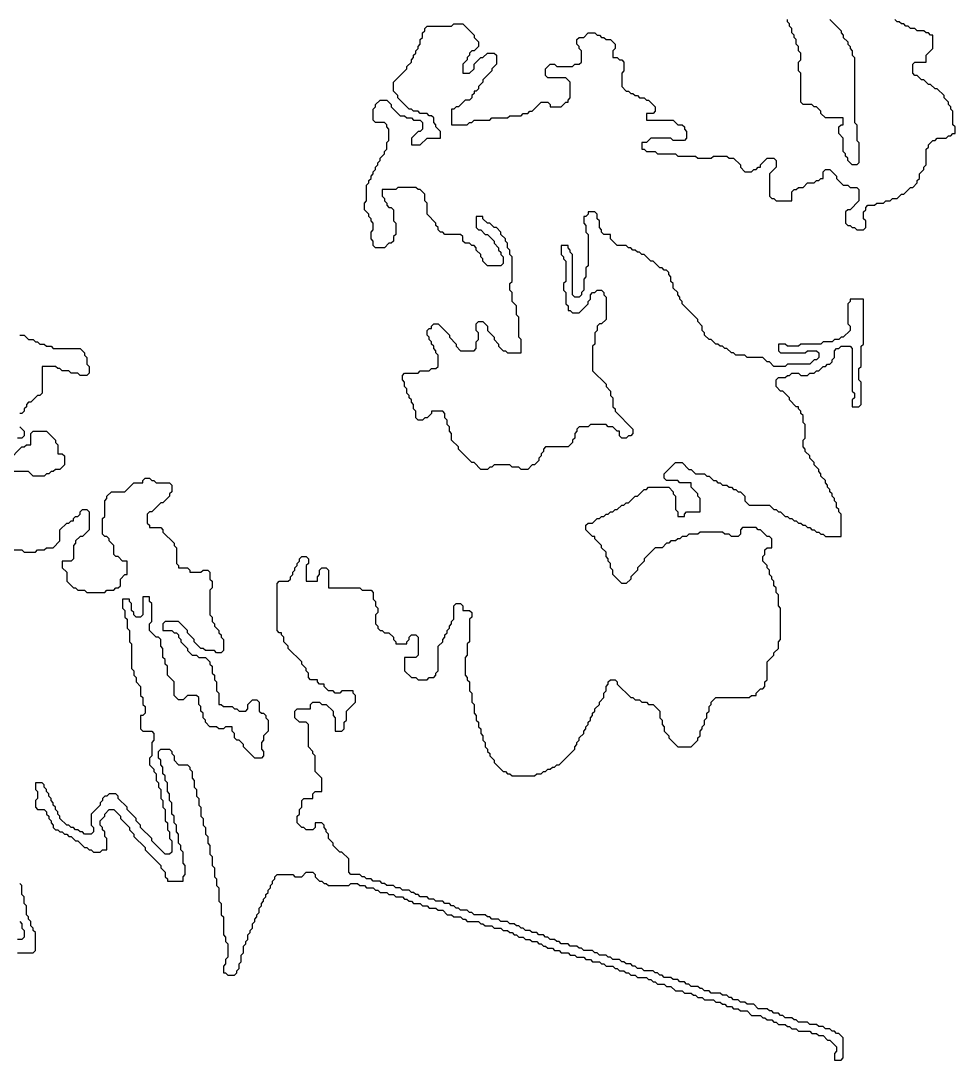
# Model space of a CAD drawing. Header units: metres. Extents: x 0 to 100, y 0 to 128.
# Drawn here: x 81.81 to 92.25, y 4.78 to 16.39 of the extents above; entities that cross this region are included whole.
import ezdxf

# ---------------------------------------------------------------- set-up
doc = ezdxf.new("R2010")
doc.units = ezdxf.units.M

msp = doc.modelspace()

# ---------------------------------------------------------------- linework, layer by layer
for points in [[(81.725, 10.475), (81.825, 10.475), (81.85, 10.45), (81.975, 10.45), (82, 10.475), (82.075, 10.475), (82.1, 10.5), (82.175, 10.5), (82.25, 10.575), (82.25, 10.7), (82.325, 10.775), (82.35, 10.775), (82.375, 10.8), (82.4, 10.8), (82.4, 10.825), (82.425, 10.85), (82.45, 10.85), (82.475, 10.875), (82.475, 10.9), (82.5, 10.925), (82.55, 10.925), (82.575, 10.9), (82.575, 10.7), (82.5, 10.625), (82.475, 10.625), (82.425, 10.575), (82.425, 10.55), (82.4, 10.525), (82.4, 10.375), (82.375, 10.35), (82.275, 10.35), (82.275, 10.275), (82.325, 10.225), (82.325, 10.125), (82.4, 10.05), (82.425, 10.05), (82.45, 10.025), (82.525, 10.025), (82.55, 10), (82.75, 10), (82.775, 10.025), (82.85, 10.025), (82.875, 10.05), (82.9, 10.05), (82.925, 10.075), (82.925, 10.15), (82.975, 10.2), (83, 10.2), (83, 10.35), (82.95, 10.35), (82.9, 10.4), (82.875, 10.4), (82.85, 10.425), (82.85, 10.525), (82.8, 10.575), (82.8, 10.6), (82.775, 10.625), (82.75, 10.625), (82.725, 10.65), (82.725, 10.825), (82.75, 10.85), (82.75, 11.025), (82.775, 11.05), (82.775, 11.075), (82.825, 11.125), (82.975, 11.125), (83.075, 11.225), (83.175, 11.225), (83.175, 11.25), (83.2, 11.275), (83.25, 11.275), (83.275, 11.25), (83.3, 11.25), (83.325, 11.225), (83.475, 11.225), (83.5, 11.2), (83.5, 11.125), (83.475, 11.1), (83.475, 11.075), (83.4, 11), (83.375, 11), (83.275, 10.9), (83.25, 10.9), (83.225, 10.875), (83.225, 10.775), (83.25, 10.75), (83.25, 10.725), (83.375, 10.725), (83.4, 10.7), (83.4, 10.675), (83.525, 10.55), (83.525, 10.525), (83.55, 10.5), (83.55, 10.325), (83.575, 10.3), (83.575, 10.275), (83.675, 10.275), (83.7, 10.25), (83.7, 10.225), (83.825, 10.225), (83.85, 10.25), (83.9, 10.25), (83.925, 10.225), (83.925, 10.15), (83.95, 10.125), (83.95, 10.05), (83.925, 10.025), (83.925, 9.75), (83.95, 9.725), (83.95, 9.675), (83.975, 9.65), (83.975, 9.625), (84.025, 9.575), (84.025, 9.55), (84.05, 9.525), (84.05, 9.5), (84.075, 9.475), (84.075, 9.35), (84.05, 9.325), (84, 9.325), (83.975, 9.35), (83.875, 9.35), (83.85, 9.375), (83.825, 9.375), (83.75, 9.45), (83.75, 9.475), (83.675, 9.55), (83.675, 9.575), (83.575, 9.675), (83.425, 9.675), (83.4, 9.65), (83.4, 9.575), (83.5, 9.575), (83.525, 9.55), (83.55, 9.55), (83.575, 9.525), (83.575, 9.5), (83.6, 9.475), (83.6, 9.45), (83.675, 9.375), (83.675, 9.35), (83.725, 9.3), (83.775, 9.3), (83.8, 9.275), (83.875, 9.275), (83.925, 9.225), (83.925, 9.2), (83.95, 9.175), (83.95, 9.1), (83.975, 9.075), (83.975, 9.025), (84, 9), (84, 8.9), (84.025, 8.875), (84.025, 8.75), (84.05, 8.75), (84.075, 8.725), (84.175, 8.725), (84.2, 8.7), (84.225, 8.7), (84.25, 8.675), (84.325, 8.675), (84.35, 8.7), (84.35, 8.75), (84.4, 8.8), (84.45, 8.8), (84.475, 8.775), (84.475, 8.675), (84.5, 8.65), (84.525, 8.65), (84.55, 8.625), (84.55, 8.6), (84.575, 8.575), (84.575, 8.45), (84.525, 8.4), (84.525, 8.35), (84.5, 8.325), (84.5, 8.25), (84.525, 8.225), (84.525, 8.175), (84.5, 8.15), (84.425, 8.15), (84.3, 8.275), (84.3, 8.3), (84.25, 8.35), (84.225, 8.35), (84.2, 8.375), (84.2, 8.425), (84.175, 8.45), (84.175, 8.5), (84.1, 8.5), (84.075, 8.475), (84.025, 8.475), (84, 8.5), (83.925, 8.5), (83.875, 8.55), (83.875, 8.575), (83.85, 8.6), (83.85, 8.65), (83.825, 8.675), (83.825, 8.725), (83.8, 8.75), (83.8, 8.825), (83.775, 8.85), (83.675, 8.85), (83.625, 8.8), (83.575, 8.8), (83.525, 8.85), (83.525, 9), (83.45, 9.075), (83.45, 9.175), (83.425, 9.2), (83.425, 9.25), (83.4, 9.275), (83.4, 9.375), (83.375, 9.4), (83.375, 9.475), (83.35, 9.5), (83.325, 9.5), (83.25, 9.575), (83.25, 9.65), (83.275, 9.675), (83.275, 9.875), (83.25, 9.9), (83.25, 9.95), (83.175, 9.95), (83.175, 9.75), (83.15, 9.725), (83.1, 9.725), (83.075, 9.75), (83.075, 9.775), (83.05, 9.8), (83.05, 9.875), (83.025, 9.9), (83.025, 9.925), (82.95, 9.925), (82.95, 9.825), (82.975, 9.8), (82.975, 9.725), (83, 9.7), (83, 9.6), (83.025, 9.575), (83.025, 9.45), (83.05, 9.425), (83.05, 9.15), (83.075, 9.125), (83.075, 9.075), (83.1, 9.05), (83.1, 9), (83.15, 8.95), (83.15, 8.85), (83.175, 8.825), (83.175, 8.75), (83.2, 8.725), (83.2, 8.65), (83.175, 8.625), (83.15, 8.625), (83.15, 8.475), (83.175, 8.45), (83.275, 8.45), (83.3, 8.425), (83.3, 8.35), (83.275, 8.325), (83.275, 8.175), (83.25, 8.15), (83.25, 8.075), (83.3, 8.025), (83.3, 8), (83.325, 7.975), (83.325, 7.9), (83.35, 7.875), (83.35, 7.825), (83.375, 7.8), (83.375, 7.7), (83.4, 7.675), (83.4, 7.6), (83.425, 7.575), (83.425, 7.45), (83.45, 7.425), (83.45, 7.35), (83.475, 7.325), (83.475, 7.25), (83.5, 7.225), (83.5, 7.1), (83.475, 7.075), (83.425, 7.075), (83.275, 7.225), (83.275, 7.25), (83.15, 7.375), (83.15, 7.4), (83.1, 7.45), (83.1, 7.475), (83, 7.575), (83, 7.6), (82.9, 7.7), (82.9, 7.725), (82.875, 7.75), (82.8, 7.75), (82.775, 7.725), (82.75, 7.725), (82.725, 7.7), (82.725, 7.675), (82.7, 7.65), (82.7, 7.625), (82.6, 7.525), (82.6, 7.4), (82.625, 7.375), (82.625, 7.325), (82.6, 7.3), (82.525, 7.3), (82.5, 7.325), (82.475, 7.325), (82.45, 7.35), (82.425, 7.35), (82.4, 7.375), (82.375, 7.375), (82.35, 7.4), (82.325, 7.4), (82.25, 7.475), (82.25, 7.5), (82.225, 7.525), (82.225, 7.55), (82.2, 7.575), (82.2, 7.6), (82.175, 7.625), (82.175, 7.65), (82.15, 7.675), (82.15, 7.7), (82.125, 7.725), (82.125, 7.75), (82.1, 7.775), (82.1, 7.8), (82.075, 7.825), (82.075, 7.85), (82.05, 7.875), (81.975, 7.875), (81.975, 7.8), (82, 7.775), (82, 7.7), (81.975, 7.675), (81.975, 7.6), (82, 7.575), (82.075, 7.575), (82.1, 7.55), (82.1, 7.525), (82.125, 7.5), (82.125, 7.475), (82.15, 7.45), (82.15, 7.425), (82.175, 7.4), (82.175, 7.375), (82.2, 7.35), (82.225, 7.35), (82.25, 7.325), (82.275, 7.325), (82.3, 7.3), (82.325, 7.3), (82.35, 7.275), (82.375, 7.275), (82.425, 7.225), (82.45, 7.225), (82.525, 7.15), (82.55, 7.15), (82.575, 7.125), (82.6, 7.125), (82.625, 7.1), (82.7, 7.1), (82.725, 7.125), (82.775, 7.125), (82.775, 7.25), (82.75, 7.275), (82.75, 7.325), (82.725, 7.35), (82.725, 7.375), (82.7, 7.4), (82.7, 7.45), (82.75, 7.5), (82.75, 7.525), (82.8, 7.575), (82.85, 7.575), (82.925, 7.5), (82.925, 7.475), (83.025, 7.375), (83.025, 7.35), (83.075, 7.3), (83.075, 7.275), (83.2, 7.15), (83.2, 7.125), (83.375, 6.95), (83.375, 6.925), (83.425, 6.875), (83.425, 6.825), (83.45, 6.8), (83.45, 6.775), (83.625, 6.775), (83.625, 6.825), (83.65, 6.85), (83.65, 6.95), (83.625, 6.975), (83.625, 7.1), (83.6, 7.125), (83.6, 7.175), (83.575, 7.2), (83.575, 7.3), (83.55, 7.325), (83.55, 7.4), (83.525, 7.425), (83.525, 7.5), (83.5, 7.525), (83.5, 7.65), (83.475, 7.675), (83.475, 7.75), (83.45, 7.775), (83.45, 7.875), (83.425, 7.9), (83.425, 7.95), (83.4, 7.975), (83.4, 8.05), (83.375, 8.075), (83.375, 8.125), (83.35, 8.15), (83.35, 8.225), (83.375, 8.25), (83.475, 8.25), (83.5, 8.225), (83.5, 8.2), (83.525, 8.175), (83.525, 8.125), (83.575, 8.075), (83.675, 8.075), (83.7, 8.05), (83.7, 8.025), (83.725, 8), (83.725, 7.925), (83.75, 7.9), (83.75, 7.825), (83.775, 7.8), (83.775, 7.725), (83.8, 7.7), (83.8, 7.625), (83.825, 7.6), (83.825, 7.5), (83.85, 7.475), (83.85, 7.4), (83.875, 7.375), (83.875, 7.3), (83.9, 7.275), (83.9, 7.2), (83.925, 7.175), (83.925, 7.075), (83.95, 7.05), (83.95, 6.95), (83.975, 6.925), (83.975, 6.825), (84, 6.8), (84, 6.725), (84.025, 6.7), (84.025, 6.55), (84.05, 6.525), (84.05, 6.4), (84.075, 6.375), (84.075, 6.175), (84.1, 6.15), (84.1, 6.1), (84.125, 6.075), (84.125, 5.925), (84.1, 5.9), (84.1, 5.85), (84.075, 5.825), (84.075, 5.75), (84.1, 5.75), (84.125, 5.725), (84.2, 5.725), (84.225, 5.75), (84.225, 5.775), (84.25, 5.8), (84.25, 5.85), (84.275, 5.875), (84.275, 5.95), (84.3, 5.975), (84.3, 6.05), (84.325, 6.075), (84.325, 6.1), (84.35, 6.125), (84.35, 6.175), (84.375, 6.2), (84.375, 6.225), (84.4, 6.25), (84.4, 6.3), (84.425, 6.325), (84.425, 6.35), (84.45, 6.375), (84.45, 6.4), (84.475, 6.425), (84.475, 6.475), (84.5, 6.5), (84.5, 6.525), (84.525, 6.55), (84.525, 6.575), (84.55, 6.6), (84.55, 6.625), (84.575, 6.65), (84.575, 6.675), (84.6, 6.7), (84.6, 6.725), (84.625, 6.75), (84.625, 6.775), (84.65, 6.8), (84.65, 6.825), (84.675, 6.85), (84.85, 6.85), (84.875, 6.825), (84.95, 6.825), (85, 6.875), (85.075, 6.875), (85.1, 6.85), (85.1, 6.825), (85.15, 6.775), (85.175, 6.775), (85.2, 6.75), (85.225, 6.75), (85.25, 6.725), (85.475, 6.725), (85.5, 6.75), (85.575, 6.75), (85.6, 6.725), (85.65, 6.725), (85.675, 6.7), (85.75, 6.7), (85.775, 6.675), (85.8, 6.675), (85.825, 6.65), (85.9, 6.65), (85.925, 6.625), (85.975, 6.625), (86, 6.6), (86.075, 6.6), (86.1, 6.575), (86.125, 6.575), (86.15, 6.55), (86.175, 6.55), (86.2, 6.525), (86.275, 6.525), (86.3, 6.5), (86.35, 6.5), (86.375, 6.475), (86.45, 6.475), (86.475, 6.45), (86.525, 6.45), (86.575, 6.4), (86.625, 6.4), (86.65, 6.375), (86.725, 6.375), (86.75, 6.35), (86.775, 6.35), (86.8, 6.325), (86.925, 6.325), (86.95, 6.3), (86.975, 6.3), (87, 6.275), (87.075, 6.275), (87.1, 6.25), (87.175, 6.25), (87.2, 6.225), (87.25, 6.225), (87.275, 6.2), (87.3, 6.2), (87.325, 6.175), (87.35, 6.175), (87.375, 6.15), (87.425, 6.15), (87.45, 6.125), (87.5, 6.125), (87.525, 6.1), (87.575, 6.1), (87.6, 6.075), (87.625, 6.075), (87.65, 6.05), (87.675, 6.05), (87.7, 6.025), (87.75, 6.025), (87.775, 6), (87.825, 6), (87.85, 5.975), (87.925, 5.975), (87.95, 5.95), (88, 5.95), (88.025, 5.925), (88.1, 5.925), (88.125, 5.9), (88.175, 5.9), (88.2, 5.875), (88.275, 5.875), (88.3, 5.85), (88.325, 5.85), (88.35, 5.825), (88.425, 5.825), (88.45, 5.8), (88.475, 5.8), (88.5, 5.775), (88.55, 5.775), (88.575, 5.75), (88.6, 5.75), (88.625, 5.725), (88.675, 5.725), (88.7, 5.7), (88.8, 5.7), (88.825, 5.675), (88.85, 5.675), (88.875, 5.65), (88.9, 5.65), (88.925, 5.625), (89, 5.625), (89.025, 5.6), (89.075, 5.6), (89.125, 5.55), (89.2, 5.55), (89.225, 5.525), (89.3, 5.525), (89.325, 5.5), (89.35, 5.5), (89.375, 5.475), (89.425, 5.475), (89.45, 5.45), (89.55, 5.45), (89.575, 5.425), (89.625, 5.425), (89.65, 5.4), (89.675, 5.4), (89.7, 5.375), (89.75, 5.375), (89.775, 5.35), (89.825, 5.35), (89.85, 5.325), (89.925, 5.325), (89.975, 5.275), (90.075, 5.275), (90.1, 5.25), (90.125, 5.25), (90.15, 5.225), (90.2, 5.225), (90.225, 5.2), (90.25, 5.2), (90.275, 5.175), (90.35, 5.175), (90.375, 5.15), (90.4, 5.15), (90.425, 5.125), (90.475, 5.125), (90.5, 5.1), (90.625, 5.1), (90.65, 5.075), (90.7, 5.075), (90.725, 5.05), (90.775, 5.05), (90.825, 5), (90.85, 5), (90.925, 4.925), (90.925, 4.875), (90.9, 4.85), (90.9, 4.775), (90.975, 4.775), (91, 4.8), (91, 5.025), (90.95, 5.075), (90.925, 5.075), (90.9, 5.1), (90.875, 5.1), (90.85, 5.125), (90.8, 5.125), (90.775, 5.15), (90.725, 5.15), (90.7, 5.175), (90.625, 5.175), (90.6, 5.2), (90.5, 5.2), (90.475, 5.225), (90.45, 5.225), (90.425, 5.25), (90.35, 5.25), (90.325, 5.275), (90.3, 5.275), (90.275, 5.3), (90.225, 5.3), (90.2, 5.325), (90.175, 5.325), (90.15, 5.35), (90.05, 5.35), (90, 5.4), (89.925, 5.4), (89.9, 5.425), (89.85, 5.425), (89.825, 5.45), (89.775, 5.45), (89.75, 5.475), (89.725, 5.475), (89.7, 5.5), (89.65, 5.5), (89.625, 5.525), (89.525, 5.525), (89.5, 5.55), (89.45, 5.55), (89.425, 5.575), (89.4, 5.575), (89.375, 5.6), (89.3, 5.6), (89.275, 5.625), (89.25, 5.625), (89.225, 5.65), (89.175, 5.65), (89.15, 5.675), (89.1, 5.675), (89.075, 5.7), (89, 5.7), (88.975, 5.725), (88.95, 5.725), (88.925, 5.75), (88.9, 5.75), (88.875, 5.775), (88.775, 5.775), (88.75, 5.8), (88.7, 5.8), (88.675, 5.825), (88.65, 5.825), (88.625, 5.85), (88.575, 5.85), (88.55, 5.875), (88.525, 5.875), (88.5, 5.9), (88.425, 5.9), (88.4, 5.925), (88.375, 5.925), (88.35, 5.95), (88.275, 5.95), (88.25, 5.975), (88.225, 5.975), (88.2, 6), (88.1, 6), (88.075, 6.025), (88.05, 6.025), (88.025, 6.05), (87.95, 6.05), (87.925, 6.075), (87.85, 6.075), (87.825, 6.1), (87.8, 6.1), (87.775, 6.125), (87.725, 6.125), (87.7, 6.15), (87.675, 6.15), (87.65, 6.175), (87.6, 6.175), (87.575, 6.2), (87.525, 6.2), (87.5, 6.225), (87.45, 6.225), (87.425, 6.25), (87.4, 6.25), (87.375, 6.275), (87.35, 6.275), (87.325, 6.3), (87.275, 6.3), (87.25, 6.325), (87.175, 6.325), (87.15, 6.35), (87.075, 6.35), (87.05, 6.375), (87.025, 6.375), (87, 6.4), (86.875, 6.4), (86.85, 6.425), (86.825, 6.425), (86.8, 6.45), (86.725, 6.45), (86.7, 6.475), (86.675, 6.475), (86.65, 6.5), (86.625, 6.5), (86.6, 6.525), (86.55, 6.525), (86.525, 6.55), (86.45, 6.55), (86.425, 6.575), (86.375, 6.575), (86.35, 6.6), (86.275, 6.6), (86.25, 6.625), (86.225, 6.625), (86.2, 6.65), (86.175, 6.65), (86.15, 6.675), (86.075, 6.675), (86.05, 6.7), (86, 6.7), (85.975, 6.725), (85.9, 6.725), (85.875, 6.75), (85.85, 6.75), (85.825, 6.775), (85.75, 6.775), (85.725, 6.8), (85.675, 6.8), (85.65, 6.825), (85.625, 6.825), (85.6, 6.85), (85.5, 6.85), (85.475, 6.875), (85.475, 7.025), (85.4, 7.1), (85.375, 7.1), (85.3, 7.175), (85.3, 7.2), (85.25, 7.25), (85.25, 7.3), (85.225, 7.325), (85.225, 7.35), (85.2, 7.375), (85.2, 7.4), (85.175, 7.425), (85.1, 7.425), (85.1, 7.375), (85.075, 7.35), (85, 7.35), (84.975, 7.375), (84.95, 7.375), (84.9, 7.425), (84.9, 7.5), (84.925, 7.525), (84.925, 7.575), (84.95, 7.6), (84.95, 7.675), (84.975, 7.7), (85.075, 7.7), (85.075, 7.75), (85.1, 7.775), (85.175, 7.775), (85.175, 7.925), (85.1, 8), (85.1, 8.175), (85.075, 8.2), (85.075, 8.225), (85.025, 8.275), (85.025, 8.525), (85, 8.55), (84.925, 8.55), (84.875, 8.6), (84.875, 8.675), (84.9, 8.7), (85.05, 8.7), (85.05, 8.75), (85.075, 8.775), (85.15, 8.775), (85.175, 8.75), (85.225, 8.75), (85.3, 8.675), (85.3, 8.625), (85.325, 8.6), (85.325, 8.45), (85.4, 8.45), (85.425, 8.475), (85.425, 8.55), (85.45, 8.575), (85.45, 8.675), (85.55, 8.775), (85.55, 8.85), (85.525, 8.875), (85.525, 8.9), (85.4, 8.9), (85.375, 8.875), (85.325, 8.875), (85.3, 8.9), (85.25, 8.9), (85.2, 8.95), (85.2, 8.975), (85.15, 8.975), (85.125, 9), (85.125, 9.025), (85.05, 9.025), (85.025, 9.05), (85.025, 9.1), (85, 9.125), (85, 9.15), (84.95, 9.2), (84.95, 9.225), (84.8, 9.375), (84.8, 9.4), (84.75, 9.45), (84.75, 9.5), (84.725, 9.525), (84.725, 9.55), (84.7, 9.55), (84.675, 9.575), (84.675, 10.1), (84.7, 10.125), (84.8, 10.125), (84.825, 10.15), (84.825, 10.175), (84.85, 10.2), (84.85, 10.225), (84.875, 10.25), (84.875, 10.275), (84.9, 10.3), (84.9, 10.325), (84.925, 10.35), (84.925, 10.375), (84.95, 10.4), (85, 10.4), (85.025, 10.375), (85.025, 10.325), (85, 10.3), (85, 10.125), (85.125, 10.125), (85.125, 10.175), (85.15, 10.2), (85.15, 10.25), (85.175, 10.275), (85.225, 10.275), (85.25, 10.25), (85.25, 10.05), (85.6, 10.05), (85.625, 10.025), (85.725, 10.025), (85.75, 10), (85.75, 9.925), (85.775, 9.9), (85.775, 9.85), (85.8, 9.825), (85.8, 9.775), (85.775, 9.75), (85.775, 9.65), (85.8, 9.625), (85.8, 9.6), (85.825, 9.575), (85.85, 9.575), (85.875, 9.55), (85.925, 9.55), (85.975, 9.5), (85.975, 9.475), (86, 9.45), (86, 9.425), (86.125, 9.425), (86.125, 9.45), (86.15, 9.475), (86.15, 9.5), (86.175, 9.525), (86.225, 9.525), (86.25, 9.5), (86.25, 9.3), (86.225, 9.275), (86.1, 9.275), (86.1, 9.125), (86.175, 9.05), (86.225, 9.05), (86.25, 9.025), (86.35, 9.025), (86.375, 9.05), (86.425, 9.05), (86.45, 9.075), (86.45, 9.1), (86.475, 9.125), (86.475, 9.4), (86.525, 9.45), (86.525, 9.475), (86.55, 9.5), (86.55, 9.525), (86.575, 9.55), (86.575, 9.575), (86.6, 9.6), (86.6, 9.625), (86.625, 9.65), (86.625, 9.675), (86.65, 9.7), (86.65, 9.85), (86.675, 9.875), (86.725, 9.875), (86.75, 9.85), (86.75, 9.8), (86.825, 9.8), (86.85, 9.775), (86.85, 9.725), (86.825, 9.7), (86.825, 9.45), (86.8, 9.425), (86.8, 9.3), (86.775, 9.275), (86.775, 9.075), (86.8, 9.05), (86.8, 9.025), (86.825, 9), (86.825, 8.9), (86.85, 8.875), (86.85, 8.775), (86.875, 8.75), (86.875, 8.65), (86.9, 8.625), (86.9, 8.575), (86.925, 8.55), (86.925, 8.5), (86.95, 8.475), (86.95, 8.425), (86.975, 8.4), (86.975, 8.35), (87, 8.325), (87, 8.275), (87.025, 8.25), (87.025, 8.225), (87.05, 8.2), (87.05, 8.175), (87.1, 8.125), (87.1, 8.1), (87.2, 8), (87.225, 8), (87.25, 7.975), (87.275, 7.975), (87.3, 7.95), (87.55, 7.95), (87.575, 7.975), (87.625, 7.975), (87.65, 8), (87.675, 8), (87.7, 8.025), (87.725, 8.025), (87.75, 8.05), (87.775, 8.05), (87.8, 8.075), (87.825, 8.075), (88, 8.25), (88, 8.275), (88.025, 8.3), (88.025, 8.325), (88.05, 8.35), (88.05, 8.375), (88.1, 8.425), (88.1, 8.45), (88.125, 8.475), (88.125, 8.5), (88.15, 8.525), (88.15, 8.55), (88.175, 8.575), (88.175, 8.6), (88.2, 8.625), (88.2, 8.65), (88.225, 8.675), (88.225, 8.7), (88.275, 8.75), (88.275, 8.775), (88.325, 8.825), (88.325, 8.875), (88.35, 8.9), (88.35, 8.95), (88.375, 8.975), (88.375, 9), (88.4, 9.025), (88.45, 9.025), (88.475, 9), (88.475, 8.975), (88.625, 8.825), (88.65, 8.825), (88.675, 8.8), (88.725, 8.8), (88.75, 8.775), (88.8, 8.775), (88.825, 8.75), (88.875, 8.75), (88.95, 8.675), (88.95, 8.6), (88.975, 8.575), (88.975, 8.525), (89, 8.5), (89, 8.45), (89.05, 8.4), (89.05, 8.375), (89.15, 8.275), (89.3, 8.275), (89.375, 8.35), (89.375, 8.375), (89.4, 8.4), (89.4, 8.45), (89.425, 8.475), (89.425, 8.5), (89.45, 8.525), (89.45, 8.575), (89.475, 8.6), (89.475, 8.65), (89.5, 8.675), (89.5, 8.725), (89.525, 8.75), (89.525, 8.775), (89.575, 8.825), (89.95, 8.825), (89.975, 8.85), (90.025, 8.85), (90.025, 8.875), (90.075, 8.925), (90.1, 8.925), (90.125, 8.95), (90.125, 9), (90.15, 9.025), (90.15, 9.225), (90.225, 9.3), (90.225, 9.325), (90.275, 9.375), (90.275, 9.45), (90.3, 9.475), (90.3, 9.825), (90.275, 9.85), (90.275, 9.975), (90.25, 10), (90.25, 10.05), (90.225, 10.075), (90.225, 10.125), (90.2, 10.15), (90.2, 10.175), (90.175, 10.2), (90.175, 10.25), (90.15, 10.275), (90.15, 10.3), (90.1, 10.35), (90.1, 10.4), (90.125, 10.425), (90.125, 10.475), (90.15, 10.5), (90.2, 10.5), (90.2, 10.6), (90.175, 10.625), (90.15, 10.625), (90.075, 10.7), (90.05, 10.7), (90.025, 10.725), (89.875, 10.725), (89.85, 10.7), (89.85, 10.65), (89.825, 10.625), (89.75, 10.625), (89.725, 10.65), (89.675, 10.65), (89.65, 10.675), (89.4, 10.675), (89.375, 10.65), (89.275, 10.65), (89.25, 10.625), (89.2, 10.625), (89.175, 10.6), (89.15, 10.6), (89.125, 10.575), (89.075, 10.575), (89.05, 10.55), (89.025, 10.55), (88.975, 10.5), (88.9, 10.5), (88.775, 10.375), (88.775, 10.35), (88.7, 10.275), (88.7, 10.25), (88.625, 10.175), (88.625, 10.15), (88.575, 10.1), (88.525, 10.1), (88.425, 10.2), (88.425, 10.25), (88.4, 10.275), (88.4, 10.325), (88.375, 10.35), (88.375, 10.375), (88.35, 10.4), (88.35, 10.45), (88.3, 10.5), (88.3, 10.525), (88.225, 10.6), (88.225, 10.625), (88.2, 10.625), (88.125, 10.7), (88.125, 10.75), (88.15, 10.775), (88.2, 10.775), (88.25, 10.825), (88.275, 10.825), (88.3, 10.85), (88.325, 10.85), (88.35, 10.875), (88.375, 10.875), (88.4, 10.9), (88.425, 10.9), (88.45, 10.925), (88.475, 10.925), (88.525, 10.975), (88.55, 10.975), (88.575, 11), (88.6, 11), (88.675, 11.075), (88.7, 11.075), (88.775, 11.15), (88.8, 11.15), (88.825, 11.175), (89.05, 11.175), (89.1, 11.125), (89.1, 11.1), (89.125, 11.075), (89.125, 10.925), (89.15, 10.9), (89.15, 10.85), (89.225, 10.85), (89.225, 10.875), (89.25, 10.9), (89.4, 10.9), (89.4, 11.05), (89.375, 11.075), (89.375, 11.1), (89.3, 11.175), (89.3, 11.225), (89.175, 11.225), (89.15, 11.25), (89.025, 11.25), (89, 11.275), (89, 11.325), (89.125, 11.45), (89.2, 11.45), (89.275, 11.375), (89.3, 11.375), (89.35, 11.325), (89.45, 11.325), (89.475, 11.3), (89.5, 11.3), (89.55, 11.25), (89.575, 11.25), (89.6, 11.225), (89.625, 11.225), (89.65, 11.2), (89.7, 11.2), (89.725, 11.175), (89.75, 11.175), (89.775, 11.15), (89.8, 11.15), (89.825, 11.125), (89.85, 11.125), (89.9, 11.075), (89.9, 11.025), (89.95, 10.975), (90.175, 10.975), (90.225, 10.925), (90.25, 10.925), (90.275, 10.9), (90.3, 10.9), (90.35, 10.85), (90.375, 10.85), (90.4, 10.825), (90.425, 10.825), (90.45, 10.8), (90.475, 10.8), (90.5, 10.775), (90.525, 10.775), (90.55, 10.75), (90.575, 10.75), (90.6, 10.725), (90.625, 10.725), (90.65, 10.7), (90.675, 10.7), (90.7, 10.675), (90.725, 10.675), (90.75, 10.65), (90.775, 10.65), (90.8, 10.625), (90.975, 10.625), (90.975, 10.875), (90.95, 10.9), (90.95, 10.925), (90.925, 10.95), (90.925, 11), (90.9, 11.025), (90.9, 11.05), (90.875, 11.075), (90.875, 11.1), (90.85, 11.125), (90.85, 11.15), (90.825, 11.175), (90.825, 11.2), (90.8, 11.225), (90.8, 11.25), (90.75, 11.3), (90.75, 11.325), (90.725, 11.35), (90.725, 11.375), (90.675, 11.425), (90.675, 11.45), (90.625, 11.5), (90.625, 11.525), (90.575, 11.575), (90.575, 11.6), (90.55, 11.625), (90.55, 11.7), (90.575, 11.725), (90.575, 11.875), (90.55, 11.9), (90.55, 11.975), (90.525, 12), (90.525, 12.025), (90.5, 12.05), (90.5, 12.075), (90.475, 12.075), (90.4, 12.15), (90.4, 12.175), (90.325, 12.25), (90.3, 12.25), (90.25, 12.3), (90.25, 12.375), (90.275, 12.4), (90.35, 12.4), (90.375, 12.425), (90.4, 12.425), (90.425, 12.45), (90.5, 12.45), (90.525, 12.425), (90.6, 12.425), (90.625, 12.45), (90.675, 12.45), (90.7, 12.475), (90.725, 12.475), (90.775, 12.525), (90.8, 12.525), (90.825, 12.55), (90.85, 12.55), (90.875, 12.575), (90.875, 12.6), (90.9, 12.625), (90.9, 12.7), (90.925, 12.725), (90.95, 12.725), (90.975, 12.75), (91.075, 12.75), (91.1, 12.725), (91.1, 12.25), (91.125, 12.225), (91.125, 12.175), (91.1, 12.15), (91.1, 12.075), (91.175, 12.075), (91.2, 12.1), (91.2, 12.35), (91.175, 12.375), (91.175, 12.5), (91.2, 12.525), (91.2, 12.75), (91.225, 12.775), (91.225, 13.275), (91.075, 13.275), (91.075, 13.25), (91.05, 13.225), (91.05, 13), (91.075, 12.975), (91.075, 12.925), (91, 12.85), (90.975, 12.85), (90.95, 12.825), (90.9, 12.825), (90.875, 12.8), (90.775, 12.8), (90.75, 12.775), (90.525, 12.775), (90.5, 12.75), (90.375, 12.75), (90.35, 12.775), (90.275, 12.775), (90.275, 12.7), (90.3, 12.675), (90.575, 12.675), (90.6, 12.7), (90.7, 12.7), (90.725, 12.675), (90.725, 12.625), (90.7, 12.6), (90.675, 12.6), (90.625, 12.55), (90.375, 12.55), (90.35, 12.525), (90.225, 12.525), (90.175, 12.575), (90.15, 12.575), (90.1, 12.625), (89.925, 12.625), (89.9, 12.65), (89.8, 12.65), (89.775, 12.675), (89.75, 12.675), (89.7, 12.725), (89.675, 12.725), (89.65, 12.75), (89.625, 12.75), (89.6, 12.775), (89.575, 12.775), (89.525, 12.825), (89.5, 12.825), (89.45, 12.875), (89.45, 12.9), (89.425, 12.925), (89.425, 12.975), (89.375, 13.025), (89.375, 13.05), (89.2, 13.225), (89.2, 13.25), (89.175, 13.275), (89.175, 13.3), (89.15, 13.325), (89.15, 13.35), (89.1, 13.4), (89.1, 13.45), (89.075, 13.475), (89.075, 13.525), (89.05, 13.55), (89.05, 13.575), (89.025, 13.6), (89, 13.6), (88.975, 13.625), (88.95, 13.625), (88.875, 13.7), (88.85, 13.7), (88.775, 13.775), (88.75, 13.775), (88.725, 13.8), (88.7, 13.8), (88.675, 13.825), (88.65, 13.825), (88.625, 13.85), (88.6, 13.85), (88.575, 13.875), (88.475, 13.875), (88.4, 13.95), (88.4, 14), (88.325, 14), (88.3, 14.025), (88.3, 14.05), (88.275, 14.075), (88.275, 14.15), (88.25, 14.175), (88.25, 14.225), (88.225, 14.25), (88.15, 14.25), (88.15, 14.225), (88.125, 14.2), (88.1, 14.2), (88.1, 14.125), (88.125, 14.1), (88.125, 14.025), (88.15, 14), (88.15, 13.65), (88.125, 13.625), (88.125, 13.525), (88.1, 13.5), (88.1, 13.375), (88.075, 13.35), (88.075, 13.325), (88.05, 13.3), (88, 13.3), (87.975, 13.325), (87.975, 13.775), (87.95, 13.8), (87.95, 13.825), (87.925, 13.85), (87.925, 13.875), (87.85, 13.875), (87.85, 13.775), (87.875, 13.75), (87.875, 13.725), (87.9, 13.7), (87.9, 13.475), (87.875, 13.45), (87.875, 13.375), (87.9, 13.35), (87.9, 13.225), (87.925, 13.2), (87.925, 13.15), (87.95, 13.15), (87.975, 13.125), (88.05, 13.125), (88.15, 13.225), (88.15, 13.25), (88.175, 13.275), (88.175, 13.325), (88.2, 13.35), (88.225, 13.35), (88.25, 13.375), (88.3, 13.375), (88.325, 13.35), (88.325, 13.325), (88.35, 13.3), (88.35, 13.05), (88.3, 13), (88.275, 13), (88.25, 12.975), (88.25, 12.925), (88.225, 12.9), (88.225, 12.775), (88.2, 12.75), (88.2, 12.475), (88.35, 12.325), (88.35, 12.3), (88.4, 12.25), (88.4, 12.2), (88.425, 12.175), (88.425, 12.075), (88.45, 12.05), (88.45, 12.025), (88.65, 11.825), (88.65, 11.775), (88.625, 11.75), (88.6, 11.75), (88.575, 11.725), (88.525, 11.725), (88.5, 11.75), (88.5, 11.8), (88.475, 11.8), (88.425, 11.85), (88.375, 11.85), (88.35, 11.875), (88.175, 11.875), (88.15, 11.85), (88.05, 11.85), (88.025, 11.825), (88.025, 11.8), (88, 11.775), (88, 11.725), (87.975, 11.7), (87.975, 11.675), (87.925, 11.625), (87.675, 11.625), (87.65, 11.6), (87.65, 11.575), (87.625, 11.55), (87.625, 11.525), (87.6, 11.5), (87.6, 11.475), (87.55, 11.425), (87.525, 11.425), (87.475, 11.375), (87.4, 11.375), (87.375, 11.4), (87.3, 11.4), (87.275, 11.425), (87.1, 11.425), (87.075, 11.4), (87.05, 11.4), (87.025, 11.375), (86.95, 11.375), (86.875, 11.45), (86.85, 11.45), (86.7, 11.6), (86.7, 11.625), (86.625, 11.7), (86.625, 11.775), (86.6, 11.8), (86.6, 11.85), (86.575, 11.875), (86.575, 11.925), (86.55, 11.95), (86.55, 12), (86.525, 12.025), (86.4, 12.025), (86.4, 12), (86.35, 11.95), (86.325, 11.95), (86.3, 11.925), (86.25, 11.925), (86.225, 11.95), (86.225, 12.025), (86.2, 12.05), (86.2, 12.1), (86.175, 12.125), (86.175, 12.15), (86.15, 12.175), (86.15, 12.2), (86.125, 12.225), (86.125, 12.275), (86.1, 12.3), (86.1, 12.35), (86.075, 12.375), (86.075, 12.425), (86.1, 12.45), (86.25, 12.45), (86.275, 12.475), (86.375, 12.475), (86.4, 12.5), (86.45, 12.5), (86.475, 12.525), (86.475, 12.65), (86.45, 12.675), (86.45, 12.7), (86.425, 12.725), (86.425, 12.75), (86.4, 12.775), (86.4, 12.8), (86.375, 12.825), (86.375, 12.85), (86.35, 12.875), (86.35, 12.925), (86.375, 12.95), (86.4, 12.95), (86.4, 12.975), (86.425, 13), (86.475, 13), (86.6, 12.875), (86.6, 12.85), (86.675, 12.775), (86.675, 12.75), (86.725, 12.7), (86.875, 12.7), (86.9, 12.725), (86.9, 12.8), (86.925, 12.825), (86.925, 12.9), (86.9, 12.925), (86.9, 13), (86.925, 13.025), (86.975, 13.025), (87.025, 12.975), (87.025, 12.925), (87.1, 12.85), (87.1, 12.825), (87.15, 12.775), (87.15, 12.75), (87.2, 12.7), (87.225, 12.7), (87.25, 12.675), (87.4, 12.675), (87.4, 12.825), (87.375, 12.85), (87.375, 13.075), (87.35, 13.1), (87.35, 13.2), (87.3, 13.25), (87.3, 13.35), (87.275, 13.375), (87.275, 13.45), (87.3, 13.475), (87.3, 13.75), (87.275, 13.775), (87.275, 13.825), (87.25, 13.85), (87.25, 13.9), (87.225, 13.925), (87.225, 13.95), (87.175, 14), (87.175, 14.025), (87.125, 14.075), (87.1, 14.075), (87.05, 14.125), (87.025, 14.125), (86.975, 14.175), (86.975, 14.2), (86.9, 14.2), (86.9, 14.075), (86.925, 14.05), (86.95, 14.05), (87, 14), (87.025, 14), (87.1, 13.925), (87.1, 13.9), (87.15, 13.85), (87.15, 13.825), (87.175, 13.8), (87.175, 13.775), (87.2, 13.75), (87.2, 13.675), (87.175, 13.65), (87.025, 13.65), (86.975, 13.7), (86.975, 13.725), (86.95, 13.75), (86.95, 13.775), (86.9, 13.825), (86.9, 13.85), (86.875, 13.875), (86.85, 13.875), (86.825, 13.9), (86.775, 13.9), (86.75, 13.925), (86.75, 13.975), (86.725, 14), (86.55, 14), (86.525, 14.025), (86.5, 14.025), (86.475, 14.05), (86.475, 14.075), (86.45, 14.1), (86.45, 14.125), (86.35, 14.225), (86.35, 14.35), (86.325, 14.375), (86.325, 14.45), (86.275, 14.5), (86.25, 14.5), (86.225, 14.525), (86.025, 14.525), (86, 14.5), (85.85, 14.5), (85.85, 14.425), (85.875, 14.4), (85.875, 14.375), (85.9, 14.35), (85.9, 14.325), (85.925, 14.3), (85.95, 14.3), (85.975, 14.275), (85.975, 14.15), (86, 14.125), (86, 14), (85.975, 13.975), (85.975, 13.925), (85.95, 13.9), (85.925, 13.9), (85.875, 13.85), (85.775, 13.85), (85.75, 13.875), (85.75, 13.925), (85.725, 13.95), (85.725, 14.025), (85.75, 14.05), (85.75, 14.125), (85.725, 14.15), (85.725, 14.175), (85.7, 14.2), (85.7, 14.225), (85.65, 14.275), (85.65, 14.35), (85.675, 14.375), (85.675, 14.55), (85.7, 14.575), (85.7, 14.6), (85.725, 14.625), (85.725, 14.65), (85.75, 14.675), (85.75, 14.7), (85.775, 14.725), (85.775, 14.75), (85.8, 14.775), (85.8, 14.8), (85.825, 14.825), (85.825, 14.85), (85.875, 14.9), (85.875, 14.925), (85.9, 14.95), (85.9, 15.025), (85.925, 15.05), (85.925, 15.175), (85.9, 15.2), (85.9, 15.225), (85.875, 15.25), (85.775, 15.25), (85.75, 15.275), (85.75, 15.4), (85.775, 15.425), (85.775, 15.45), (85.825, 15.5), (85.9, 15.5), (85.95, 15.45), (85.95, 15.425), (86.05, 15.325), (86.1, 15.325), (86.125, 15.3), (86.175, 15.3), (86.2, 15.275), (86.275, 15.275), (86.3, 15.25), (86.3, 15.175), (86.275, 15.15), (86.25, 15.15), (86.175, 15.075), (86.175, 15), (86.275, 15), (86.35, 15.075), (86.5, 15.075), (86.5, 15.15), (86.45, 15.2), (86.45, 15.225), (86.425, 15.25), (86.425, 15.3), (86.4, 15.325), (86.375, 15.325), (86.35, 15.35), (86.275, 15.35), (86.25, 15.375), (86.2, 15.375), (86.175, 15.4), (86.15, 15.4), (86.025, 15.525), (86.025, 15.55), (85.975, 15.6), (85.975, 15.7), (86.125, 15.85), (86.125, 15.875), (86.175, 15.925), (86.175, 15.95), (86.2, 15.975), (86.2, 16), (86.225, 16.025), (86.225, 16.05), (86.25, 16.075), (86.25, 16.1), (86.275, 16.125), (86.275, 16.175), (86.3, 16.2), (86.3, 16.25), (86.325, 16.275), (86.325, 16.3), (86.35, 16.325), (86.625, 16.325), (86.65, 16.35), (86.75, 16.35), (86.875, 16.225), (86.875, 16.2), (86.925, 16.15), (86.925, 16.1), (86.875, 16.05), (86.85, 16.05), (86.825, 16.025), (86.825, 16), (86.8, 15.975), (86.8, 15.95), (86.75, 15.9), (86.75, 15.8), (86.825, 15.8), (86.875, 15.85), (86.875, 15.9), (86.95, 15.975), (86.975, 15.975), (87.025, 16.025), (87.1, 16.025), (87.125, 16), (87.125, 15.9), (87.075, 15.85), (87.075, 15.825), (86.975, 15.725), (86.975, 15.7), (86.925, 15.65), (86.925, 15.625), (86.9, 15.6), (86.875, 15.6), (86.875, 15.575), (86.85, 15.55), (86.85, 15.525), (86.825, 15.5), (86.775, 15.5), (86.7, 15.425), (86.675, 15.425), (86.65, 15.4), (86.625, 15.4), (86.625, 15.225), (86.8, 15.225), (86.825, 15.25), (86.85, 15.25), (86.875, 15.275), (87.05, 15.275), (87.075, 15.3), (87.25, 15.3), (87.275, 15.325), (87.4, 15.325), (87.425, 15.35), (87.475, 15.35), (87.5, 15.375), (87.525, 15.375), (87.625, 15.475), (87.7, 15.475), (87.725, 15.45), (87.725, 15.425), (87.85, 15.425), (87.9, 15.475), (87.925, 15.475), (87.925, 15.5), (87.95, 15.525), (87.95, 15.7), (87.9, 15.75), (87.7, 15.75), (87.675, 15.775), (87.675, 15.85), (87.725, 15.9), (87.775, 15.9), (87.8, 15.875), (87.975, 15.875), (88, 15.9), (88.05, 15.9), (88.075, 15.925), (88.075, 16.05), (88.05, 16.075), (88.05, 16.1), (88.025, 16.125), (88.025, 16.175), (88.05, 16.2), (88.1, 16.2), (88.15, 16.25), (88.225, 16.25), (88.25, 16.225), (88.275, 16.225), (88.3, 16.2), (88.325, 16.2), (88.35, 16.175), (88.4, 16.175), (88.45, 16.125), (88.45, 16.075), (88.425, 16.05), (88.425, 15.975), (88.475, 15.975), (88.5, 15.95), (88.525, 15.95), (88.55, 15.925), (88.55, 15.825), (88.525, 15.8), (88.525, 15.65), (88.575, 15.6), (88.6, 15.6), (88.625, 15.575), (88.65, 15.575), (88.675, 15.55), (88.7, 15.55), (88.725, 15.525), (88.775, 15.525), (88.8, 15.5), (88.825, 15.5), (88.9, 15.425), (88.9, 15.375), (88.875, 15.35), (88.8, 15.35), (88.8, 15.275), (89.1, 15.275), (89.15, 15.225), (89.2, 15.225), (89.225, 15.2), (89.225, 15.175), (89.25, 15.15), (89.25, 15.075), (89.225, 15.05), (89.1, 15.05), (89.075, 15.075), (88.85, 15.075), (88.8, 15.025), (88.75, 15.025), (88.75, 14.95), (88.775, 14.95), (88.8, 14.925), (88.9, 14.925), (88.925, 14.9), (89.125, 14.9), (89.15, 14.875), (89.35, 14.875), (89.375, 14.85), (89.525, 14.85), (89.55, 14.875), (89.7, 14.875), (89.725, 14.85), (89.775, 14.85), (89.85, 14.775), (89.85, 14.75), (89.9, 14.7), (89.975, 14.7), (90, 14.725), (90.025, 14.725), (90.05, 14.75), (90.075, 14.75), (90.075, 14.775), (90.15, 14.85), (90.225, 14.85), (90.25, 14.825), (90.25, 14.75), (90.175, 14.675), (90.175, 14.425), (90.2, 14.4), (90.225, 14.4), (90.25, 14.375), (90.425, 14.375), (90.425, 14.475), (90.45, 14.5), (90.475, 14.5), (90.5, 14.525), (90.55, 14.525), (90.6, 14.575), (90.675, 14.575), (90.7, 14.6), (90.725, 14.6), (90.75, 14.625), (90.775, 14.625), (90.775, 14.7), (90.8, 14.725), (90.85, 14.725), (90.925, 14.65), (90.925, 14.625), (91, 14.55), (91.05, 14.55), (91.075, 14.525), (91.15, 14.525), (91.175, 14.5), (91.175, 14.375), (91.075, 14.275), (91.05, 14.275), (91.025, 14.25), (91.025, 14.125), (91.05, 14.1), (91.075, 14.1), (91.1, 14.075), (91.125, 14.075), (91.15, 14.05), (91.225, 14.05), (91.25, 14.075), (91.25, 14.15), (91.225, 14.175), (91.225, 14.25), (91.25, 14.275), (91.25, 14.3), (91.275, 14.325), (91.35, 14.325), (91.375, 14.35), (91.45, 14.35), (91.475, 14.375), (91.525, 14.375), (91.55, 14.4), (91.6, 14.4), (91.65, 14.45), (91.675, 14.45), (91.75, 14.525), (91.775, 14.525), (91.825, 14.575), (91.825, 14.6), (91.85, 14.625), (91.85, 14.675), (91.9, 14.725), (91.9, 14.75), (91.925, 14.775), (91.925, 14.95), (91.95, 14.975), (91.95, 15), (92, 15.05), (92.025, 15.05), (92.05, 15.075), (92.15, 15.075), (92.175, 15.1), (92.2, 15.1), (92.225, 15.125), (92.25, 15.125), (92.25, 15.2), (92.225, 15.225), (92.225, 15.375), (92.2, 15.4), (92.2, 15.425), (92.175, 15.45), (92.175, 15.475), (92.125, 15.525), (92.125, 15.55), (92.05, 15.625), (92.025, 15.625), (91.975, 15.675), (91.95, 15.675), (91.9, 15.725), (91.875, 15.725), (91.825, 15.775), (91.8, 15.775), (91.775, 15.8), (91.775, 15.9), (91.8, 15.925), (91.925, 15.925), (91.925, 16), (92, 16.075), (92, 16.225), (91.975, 16.225), (91.95, 16.25), (91.925, 16.25), (91.9, 16.275), (91.825, 16.275), (91.8, 16.3), (91.75, 16.3), (91.725, 16.325), (91.7, 16.325), (91.675, 16.35), (91.65, 16.35), (91.625, 16.375), (91.6, 16.375), (91.575, 16.4)], [(90.85, 16.4), (90.975, 16.275), (90.975, 16.25), (91, 16.225), (91, 16.2), (91.05, 16.15), (91.05, 16.125), (91.075, 16.1), (91.075, 16.075), (91.1, 16.05), (91.1, 16), (91.125, 15.975), (91.125, 15.25), (91.15, 15.225), (91.15, 15.05), (91.175, 15.025), (91.175, 14.8), (91.15, 14.775), (91.1, 14.775), (91.05, 14.825), (91.05, 14.85), (91.025, 14.875), (91.025, 14.9), (91, 14.925), (91, 15.075), (90.95, 15.125), (90.95, 15.2), (90.975, 15.225), (91, 15.225), (91, 15.3), (90.8, 15.3), (90.75, 15.35), (90.75, 15.375), (90.7, 15.425), (90.675, 15.425), (90.65, 15.45), (90.55, 15.45), (90.525, 15.475), (90.525, 15.8), (90.5, 15.825), (90.5, 15.925), (90.525, 15.95), (90.525, 16.025), (90.5, 16.05), (90.5, 16.1), (90.475, 16.125), (90.475, 16.175), (90.45, 16.2), (90.45, 16.225), (90.425, 16.25), (90.425, 16.3), (90.4, 16.325), (90.4, 16.35), (90.375, 16.375), (90.375, 16.4)], [(81.8, 12.875), (81.85, 12.875), (81.9, 12.825), (81.95, 12.825), (81.975, 12.8), (82, 12.8), (82.025, 12.775), (82.075, 12.775), (82.1, 12.75), (82.15, 12.75), (82.175, 12.725), (82.475, 12.725), (82.525, 12.675), (82.525, 12.65), (82.55, 12.625), (82.55, 12.55), (82.575, 12.525), (82.575, 12.45), (82.55, 12.425), (82.475, 12.425), (82.45, 12.45), (82.375, 12.45), (82.35, 12.475), (82.275, 12.475), (82.25, 12.5), (82.225, 12.5), (82.2, 12.525), (82.05, 12.525), (82.05, 12.225), (82.025, 12.2), (82, 12.2), (81.925, 12.125), (81.9, 12.125), (81.875, 12.1), (81.875, 12.075), (81.85, 12.05), (81.85, 12.025), (81.825, 12), (81.8, 12)], [(81.8, 11.85), (81.85, 11.8), (81.85, 11.75), (81.825, 11.725), (81.775, 11.725)], [(81.675, 11.475), (81.825, 11.625), (81.85, 11.625), (81.875, 11.65), (81.925, 11.65), (81.925, 11.775), (81.95, 11.8), (82.1, 11.8), (82.2, 11.7), (82.2, 11.675), (82.225, 11.65), (82.225, 11.55), (82.275, 11.55), (82.3, 11.525), (82.3, 11.425), (82.25, 11.375), (82.2, 11.375), (82.175, 11.35), (82.15, 11.35), (82.125, 11.325), (82.1, 11.325), (82.075, 11.3), (81.95, 11.3), (81.9, 11.35), (81.725, 11.35)], [(81.775, 5.975), (81.95, 5.975), (81.975, 6), (81.975, 6.2), (81.95, 6.225), (81.95, 6.25), (81.925, 6.275), (81.925, 6.325), (81.9, 6.35), (81.9, 6.375), (81.875, 6.4), (81.875, 6.5), (81.85, 6.525), (81.85, 6.6), (81.825, 6.625), (81.825, 6.725), (81.8, 6.75)], [(81.8, 6.325), (81.825, 6.3), (81.825, 6.25), (81.85, 6.225), (81.85, 6.15), (81.825, 6.125), (81.775, 6.125)]]:
    msp.add_lwpolyline(points)

doc.saveas('drawing.dxf')
